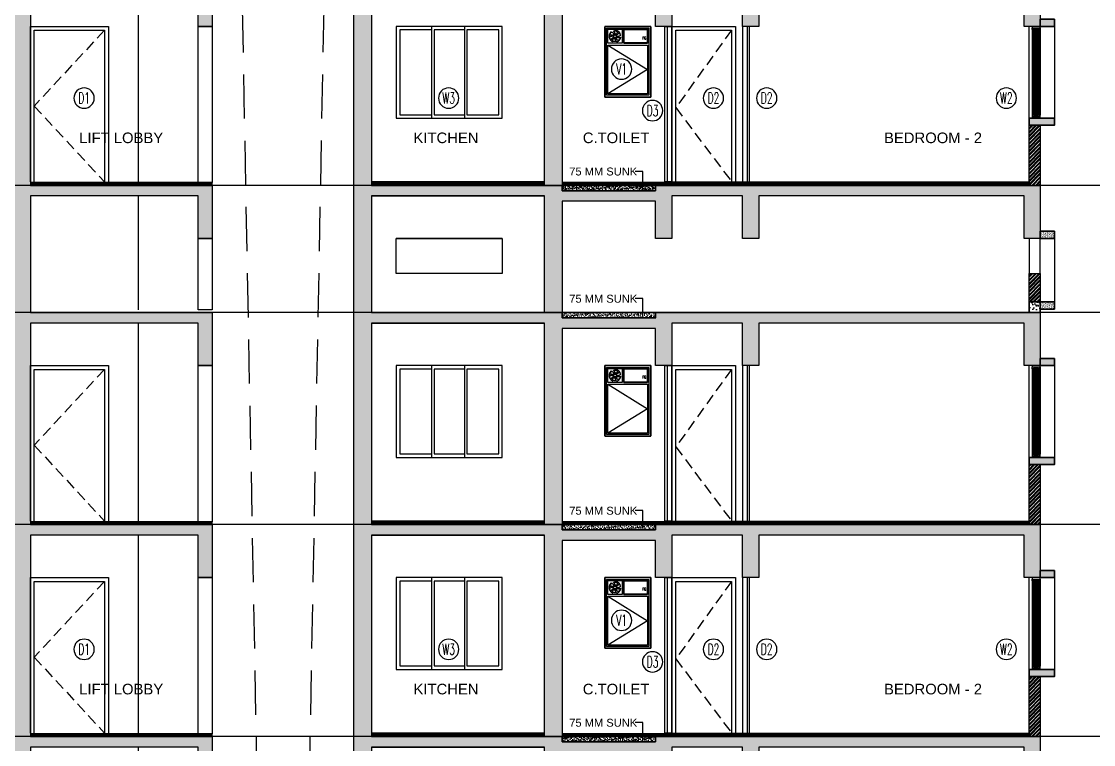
# Model space of a CAD drawing. Header units: millimetres. Extents: x -414464 to 1686, y -90036 to 108605.
# Drawn here: x -108690 to -93528, y 69652 to 79885 of the extents above; entities that cross this region are included whole.
import ezdxf
from ezdxf.enums import TextEntityAlignment as Align

# ---------------------------------------------------------------- set-up
doc = ezdxf.new("R2010")
doc.units = ezdxf.units.MM
doc.header["$LTSCALE"] = 1000
doc.header["$MEASUREMENT"] = 0
for name, pattern in [('AUDIT_D_120904163729-0', [0]), ('DASHED', [0.75, 0.5, -0.25]), ('HIDDEN', [0.375, 0.25, -0.125]), ('HIDDEN2', [0.1875, 0.125, -0.0625]), ('WINDOW DETAILS$0$HIDDEN', [0.375, 0.25, -0.125]), ('WINDOW DETAILS$0$HIDDEN2', [0.1875, 0.125, -0.0625])]:
    doc.linetypes.add(name, pattern=pattern)
doc.layers.get('0').update_dxf_attribs({"linetype": 'AUDIT_D_120904163729-0'})
for name, color, linetype in [('a-door', 1, 'Continuous'), ('a-ele 1', 252, 'Continuous'), ('a-floor finish', 26, 'Continuous'), ('a-hat rcc', 252, 'Continuous'), ('a-hatch', 252, 'Continuous'), ('a-pl ele', 225, 'Continuous'), ('a-rcc', 3, 'Continuous'), ('A-RSP DOOR NO', 4, 'Continuous'), ('a-wall-100', 6, 'Continuous'), ('A-WIN', 5, 'Continuous'), ('CLUSTER A- TOILET DETAIL$0$a-sanitary', 44, 'Continuous'), ('LEVEL', 7, 'Continuous'), ('PRESTXT', 7, 'Continuous'), ('T8_PROFILE SECTIONS$0$a-ele', 8, 'Continuous'), ('T8_PROFILE SECTIONS$0$a-wall', 6, 'Continuous'), ('T8_PROFILE SECTIONS$0$a-window', 5, 'Continuous'), ('T8_PROFILE SECTIONS$0$Elev 01', 8, 'Continuous'), ('T8_PROFILE SECTIONS$0$ELEV 5', 8, 'Continuous'), ('T8_PROFILE SECTIONS$0$HATCH 150', 8, 'Continuous'), ('WINDOW DETAILS$0$a-ele louvers', 5, 'Continuous'), ('WINDOW DETAILS$0$a-notes', 1, 'Continuous'), ('WINDOW DETAILS$0$a-struct opening', 1, 'Continuous'), ('WINDOW DETAILS$0$a-win shutter', 2, 'Continuous')]:
    doc.layers.add(name, color=color, linetype=linetype)
doc.layers.add('T8_PROFILE SECTIONS$0$A-SLAB', color=3, linetype='Continuous', lineweight=35)
doc.layers.add('T8_PROFILE SECTIONS$0$NON-STRUCT -150', color=230, linetype='Continuous', lineweight=30)
doc.styles.add('arial', font='sanss___.ttf')
doc.styles.add('DIM150', font='SIMPLEX.shx', dxfattribs={"width": 0.6})
doc.styles.add('TEXT1', font='simplex.shx', dxfattribs={"width": 0.8})
doc.styles.add('WINDOW DETAILS$0$a-texts', font='simplex.shx', dxfattribs={"width": 0.75})
doc.dimstyles.new('dim 20', dxfattribs={"dimtxt": 0.25, "dimasz": 0.02, "dimexe": 0.01, "dimexo": 0, "dimgap": 0.05, "dimtad": 1, "dimdec": 0, "dimlfac": 1000, "dimzin": 9, "dimdsep": 46, "dimtxsty": 'TEXT1', "dimblk": 'ARCHTICK', "dimcen": 1, "dimdle": 0.015, "dimclrd": 8, "dimclre": 251, "dimclrt": 2, "dimadec": 0, "dimazin": 0, "dimtfac": 1, "dimtdec": 0, "dimtmove": 2, "dimatfit": 3, "dimldrblk": 'DOT', "dimfxl": 1, "dimlwd": -1, "dimarcsym": 0})
pattern_1 = [(45, (-61091.397, -179796.868), (-26.516504, 26.516504), []), (45, (-61073.72, -179796.868), (-26.516504, 26.516504), [])]
pattern_2 = [(217.5, (10645765.048, -3565140.147), (1.25986716, -38.53647538), [0, -30.4, 0, -34, 0, -32.5]), (187.5, (10645765.05, -3565140.147), (-35.3955341, -56.4429213), [0, -16.4, 0, -27.4, 0, -10.5]), (147.5, (10645789.648, -3565140.147), (-62.28283724, -0.11318107), [0, -10, 0, -36, 0, -47]), (137.5, (10645789.65, -3565140.147), (-60.1225321, -17.5535113), [0, -5, 0, -23.6, 0, -27])]
pattern_3 = [(90, (10610851.822, -3562140.147), (-12.5, 2e-15), [])]
pattern_4 = [(90, (10647665.836, -3562140.147), (-12.5, 2e-15), [])]
pattern_5 = [(90, (10625531.979, -3562140.147), (-12.5, 2e-15), [])]
pattern_6 = [(307.5, (-181892.677, -158031.868), (19.2682377, 0.6299336), [0, -15.2, 0, -17, 0, -16.25]), (277.5, (-181892.677, -158031.868), (28.2214607, -17.697767), [0, -8.2, 0, -13.7, 0, -5.25]), (237.5, (-181892.677, -158019.568), (0.0565905, -31.1414186), [0, -5, 0, -18, 0, -23.5]), (227.5, (-181892.677, -158019.568), (8.7767556, -30.061266), [0, -2.5, 0, -11.8, 0, -13.5])]

# ---------------------------------------------------------------- blocks, each defined once
blk = doc.blocks.new('A$C50ED7ECD')
at = {"layer": 'LEVEL', "color": 1, "linetype": 'HIDDEN2', "ltscale": 5}
for p, q in [((147.4587, 77.565), (63.4951, 77.565)), ((147.4587, 75.765), (63.4951, 75.765))]:
    blk.add_line(p, q, dxfattribs=at)
at = {"layer": 'LEVEL', "color": 8, "linetype": 'HIDDEN2', "ltscale": 5}
for p, q in [((147.4587, 72.765), (63.4951, 72.765)), ((147.4587, 69.765), (63.4951, 69.765))]:
    blk.add_line(p, q, dxfattribs=at)
blk = doc.blocks.new('WINDOW DETAILS$0$EX FAN')
at = {"color": 8, "linetype": 'WINDOW DETAILS$0$HIDDEN2'}
for points in [[(-94, 12, -0.170472), (-66, 69, 0.272689), (-19, 16, 0.199454), (-25, -2, -0.245857)], [(-36, 88, -0.170472), (27, 91, 0.272689), (4, 25, 0.199454), (-14, 20, -0.245857)], [(58, 75, -0.170472), (92, 23, 0.272689), (23, 9, 0.199454), (10, 23, -0.245857)], [(94, -12, -0.170472), (66, -69, 0.272689), (19, -16, 0.199454), (25, 2, -0.245857)], [(-58, -75, -0.170472), (-92, -23, 0.272689), (-23, -9, 0.199454), (-10, -23, -0.245857)], [(36, -88, -0.170472), (-27, -91, 0.272689), (-4, -25, 0.199454), (14, -20, -0.245857)]]:
    blk.add_lwpolyline(points, format="xyb", close=True, dxfattribs=at)
blk.add_circle((0, 0), 104, dxfattribs=at)
blk = doc.blocks.new('T9-Typical floor sec')
at = {"layer": 'a-floor finish'}
h = blk.add_hatch(dxfattribs=at)
h.set_pattern_fill('ANSI31', color=256, scale=100, angle=45)
h.set_pattern_definition(pattern_5)
h.paths.add_polyline_path([(14814, -3000), (14814, -2960), (12241, -2960), (12241, -3000)])
h = blk.add_hatch(dxfattribs=at)
h.set_pattern_fill('ANSI31', color=256, scale=100, angle=45)
h.set_pattern_definition(pattern_3)
h.paths.add_polyline_path([(19510, -3000), (19510, -2950), (17060, -2950), (17060, -3000)])
h = blk.add_hatch(dxfattribs=at)
h.set_pattern_fill('ANSI31', color=256, scale=100, angle=45)
h.set_pattern_definition(pattern_4)
h.paths.add_polyline_path([(21210, -3000), (21210, -2960), (19760, -2960), (19760, -3000)])
h = blk.add_hatch(dxfattribs=at)
h.set_pattern_fill('ANSI31', color=256, scale=100, angle=45)
h.set_pattern_definition(pattern_3)
h.paths.add_polyline_path([(21210, -3000), (21210, -2950), (26360, -2950), (26360, -3000)])
at = {"layer": 'a-hat rcc'}
h = blk.add_hatch(dxfattribs=at)
h.set_pattern_fill('AR-CONC', color=256, scale=20, style=0)
h.set_pattern_definition([(50, (5380629.28, -1765674.28), (143.4520365, -12.550427), [15, -165]), (355, (5380629.28, -1765674.28), (-27.7502667, 150.4384267), [12, -132]), (100.4514445, (5380641.23, -1765675.33), (115.7017693, 137.8879982), [12.7480384, -140.2284224]), (46.1842, (5380629.28, -1765634.28), (213.448266, -33.103856), [22.5, -247.5]), (96.6356355, (5380647.06, -1765637.04), (186.932389, 194.82372), [19.122068, -210.342752]), (351.184164, (5380629.28, -1765634.28), (186.932389, 194.82372), [18, -198]), (21, (5380649.28, -1765644.28), (119.3814104, -80.5237781), [15, -165]), (326, (5380649.28, -1765644.28), (48.6630664, 145.030009), [12, -132]), (71.4514447, (5380659.22, -1765650.99), (168.0444753, 64.5062306), [12.748038, -140.2284224]), (37.5, (5380629.276, -1765674.28), (2.43197106, 66.57877077), [0, -130.4, 0, -134, 0, -132.5]), (7.5, (5380629.276, -1765674.28), (52.6139075, 78.8823424), [0, -76.4, 0, -127.4, 0, -50.5]), (327.5, (5380584.676, -1765674.28), (106.76448723, -4.51097435), [0, -50, 0, -156, 0, -207]), (317.5, (5380564.68, -1765674.28), (116.6372339, 20.0209965), [0, -65, 0, -103.6, 0, -147])])
h.paths.add_polyline_path([(14810, 0), (11985, 0), (11985, -3000), (12237, -3000), (12237, -150), (14610, -150), (14610, -750), (14810, -750)])
h = blk.add_hatch(dxfattribs=at)
h.set_pattern_fill('AR-CONC', color=256, scale=20, style=0)
h.set_pattern_definition([(50, (120801.28, -24765), (143.45204, -12.55043), [15, -165]), (355, (120801.28, -24765), (-27.75027, 150.43843), [12, -132]), (100.45144, (120813.24, -24766.05), (115.70177, 137.888), [12.74804, -140.22842]), (46.1842, (120801.28, -24725), (213.44827, -33.10386), [22.5, -247.5]), (96.63564, (120819.07, -24727.76), (186.9324, 194.8237), [19.12207, -210.34275]), (351.18416, (120801.28, -24725), (186.9324, 194.8237), [18, -198]), (21, (120821.28, -24735), (119.38141, -80.52378), [15, -165]), (326, (120821.28, -24735), (48.66307, 145.03), [12, -132]), (71.45144, (120831.23, -24741.71), (168.04448, 64.50623), [12.74804, -140.22842]), (37.5, (120801.28, -24765), (2.43197, 66.57877), [0, -130.4, 0, -134, 0, -132.5]), (7.5, (120801.28, -24765), (52.613907, 78.88234), [0, -76.4, 0, -127.4, 0, -50.5]), (327.5, (120756.68, -24765), (106.764487, -4.510974), [0, -50, 0, -156, 0, -207]), (317.5, (120736.68, -24765), (116.63723, 20.021), [0, -65, 0, -103.6, 0, -147])])
h.paths.add_polyline_path([(22539, -150), (26290, -150), (26290, -750), (26520, -750), (26520, 0), (21080, 0), (21080, -75), (19810, -75), (19810, 0), (17060, 0), (16810, 0), (16810, -3000), (17060, -3000), (17060, -150), (19510, -150), (19510, -3000), (19760, -3000), (19760, -225), (21080, -225), (21080, -750), (21310, -750), (21310, -150), (22309, -150), (22309, -750), (22539, -750)])
at = {"layer": 'a-hatch'}
h = blk.add_hatch(dxfattribs=at)
h.set_pattern_fill('AR-SAND', color=256, scale=20, angle=180, style=0)
h.set_pattern_definition(pattern_2)
h.paths.add_polyline_path([(21080, -3075), (19760, -3075), (19760, -3000), (21080, -3000)])
at = {"layer": 'T8_PROFILE SECTIONS$0$HATCH 150'}
h = blk.add_hatch(dxfattribs=at)
h.set_pattern_fill('ACET-2D-AR-SAND', color=8, scale=10, angle=360)
h.set_pattern_definition([(37.5, (-5645353.905, -1444464.918), (-9.539291593, 12.431846842), [0, -15.2, 0, -17, 0, -16.25]), (7.5, (-5645353.905, -1444464.918), (-3.35060735, 25.45038959), [0, -8.2, 0, -13.7, 0, -5.25]), (327.5, (-5645366.205, -1444464.918), (9.01588743, 14.15210846), [0, -5, 0, -18, 0, -23.5]), (317.5, (-5645366.205, -1444464.918), (18.09230576, 19.74428708), [0, -2.5, 0, -11.8, 0, -13.5])])
h.paths.add_polyline_path([(26720, -2050), (26360, -2050), (26360, -2150), (26720, -2150)])
h.paths.add_polyline_path([(26520, -650), (26720, -650), (26720, -750), (26520, -750)])
at = {"layer": 'T8_PROFILE SECTIONS$0$NON-STRUCT -150'}
h = blk.add_hatch(dxfattribs=at)
h.set_pattern_fill('ANSI32', color=8, scale=100, angle=360)
h.set_pattern_definition(pattern_1)
h.paths.add_polyline_path([(26520, -3000), (26360, -3000), (26360, -2150), (26520, -2150)])
at = {"elevation": 0}
blk.add_lwpolyline([(21010, -750), (20360, -750), (20360, -1750), (21010, -1750)], close=True, dxfattribs=at)
at = {"layer": 'a-door', "color": 8, "ltscale": 3, "elevation": 0}
blk.add_lwpolyline([(14610, -750), (14810, -750), (14810, -2960), (14610, -2960)], close=True, dxfattribs=at)
at = {"layer": 'a-door', "color": 8}
for points in [[(21210, -750), (21310, -750), (21310, -2950), (21210, -2950)], [(22409, -750), (22309, -750), (22309, -2950), (22409, -2950)]]:
    blk.add_lwpolyline(points, close=True, dxfattribs=at)
at = {"layer": 'a-door'}
for points in [[(21210, -750), (21245, -750), (21245, -2950), (21210, -2950)], [(22409, -750), (22374, -750), (22374, -2950), (22409, -2950)]]:
    blk.add_lwpolyline(points, close=True, dxfattribs=at)
at = {"layer": 'a-ele 1', "color": 8, "linetype": 'HIDDEN', "ltscale": 0.6, "elevation": 0}
blk.add_lwpolyline([(13284, -805), (12292, -1878), (13286, -2950)], dxfattribs=at)
at = {"layer": 'a-ele 1', "color": 8, "linetype": 'HIDDEN', "ltscale": 0.6}
blk.add_lwpolyline([(22152, -805), (21365, -1900), (22155, -2950)], dxfattribs=at)
at = {"layer": 'a-floor finish', "ltscale": 3}
for points, elevation in [([(14810, -3000), (14810, -2960), (12237, -2960), (12237, -3000)], -1), ([(19510, -3000), (19510, -2950), (17060, -2950), (17060, -3000), (19510, -3000)], 0), ([(21210, -3000), (21210, -2960), (19760, -2960), (19760, -3000)], 0), ([(21210, -3000), (21210, -2950), (26360, -2950), (26360, -3000)], 0)]:
    blk.add_lwpolyline(points, close=True, dxfattribs=dict(at, elevation=elevation))
at = {"layer": 'a-hatch', "elevation": 0}
blk.add_lwpolyline([(21080, -3075), (19760, -3075), (19760, -3000), (21080, -3000)], close=True, dxfattribs=at)
at = {"layer": 'a-pl ele'}
blk.add_line((13760, -150, 0), (13760, -2960, 0), dxfattribs=at)
at = {"layer": 'a-pl ele', "color": 8, "elevation": 0}
for points in [[(12237, -2950), (12237, -750), (13341, -750), (13341, -2950)], [(12292, -2950), (12292, -805), (13286, -805), (13286, -2950)]]:
    blk.add_lwpolyline(points, dxfattribs=at)
at = {"layer": 'a-pl ele', "color": 8}
for points in [[(21310, -2950), (21310, -750), (22210, -750), (22210, -2950)], [(21365, -2950), (21365, -805), (22155, -805), (22155, -2950)]]:
    blk.add_lwpolyline(points, dxfattribs=at)
at = {"layer": 'a-rcc', "elevation": 0}
for points in [[(12237, 0), (14611, 0), (14810, 0), (14810, -750), (14610, -750), (14610, -150), (12237, -150), (12237, -3000)], [(16810, -3000), (16810, 0)], [(17060, 0), (19760, 0), (19760, -75), (21080, -75), (21080, 0), (26520, 0), (26520, -750), (26290, -750), (26290, -150), (22539, -150), (22539, -750), (22309, -750), (22309, -150), (21310, -150), (21310, -750), (21080, -750), (21080, -225), (19760, -225), (19760, -3000)], [(17060, -150), (19510, -150)], [(19510, -3000), (19510, -150), (17060, -150), (17060, -3000)]]:
    blk.add_lwpolyline(points, dxfattribs=at)
at = {"layer": 'a-wall-100', "ltscale": 3, "elevation": 0}
blk.add_lwpolyline([(26520, -3000), (26360, -3000), (26360, -2150), (26520, -2150)], close=True, dxfattribs=at)
at = {"layer": 'A-WIN'}
for p, q in [((18910, -750, 0), (17410, -750, 3300)), ((17909, -750, 0), (17909, -2050, 0)), ((18375, -750, 0), (18375, -2050, -1)), ((17946, -800, 0), (17946, -2000, 0)), ((18412, -800, 0), (18412, -2000, 0))]:
    blk.add_line(p, q, dxfattribs=at)
for points, elevation in [([(18910, -2050), (18910, -750), (17410, -750), (17410, -2050), (18910, -2050)], 0), ([(17909, -800), (17460, -800), (17460, -2000), (17909, -2000)], 0), ([(18375, -800), (17946, -800)], 0), ([(18860, -800), (18412, -800)], 0), ([(18860, -2000), (18860, -800)], -3300), ([(17946, -2000), (18375, -2000)], 3300), ([(18412, -2000), (18860, -2000)], 3300)]:
    blk.add_lwpolyline(points, dxfattribs=dict(at, elevation=elevation))
at = {"layer": 'CLUSTER A- TOILET DETAIL$0$a-sanitary', "linetype": 'DASHED', "ltscale": 0.0005, "elevation": 0}
blk.add_lwpolyline([(21010, -1750), (20360, -1750), (20360, -750), (21010, -750)], close=True, dxfattribs=at)
at = {"layer": 'T8_PROFILE SECTIONS$0$a-ele', "elevation": 0}
blk.add_lwpolyline([(26360, -2050), (26360, -750)], dxfattribs=at)
at = {"layer": 'T8_PROFILE SECTIONS$0$A-SLAB', "linetype": 'ByBlock', "elevation": 0}
for points in [[(26520, -650), (26720, -650), (26720, -750), (26520, -750)], [(26720, -2050), (26360, -2050), (26360, -2150), (26720, -2150)]]:
    blk.add_lwpolyline(points, close=True, dxfattribs=at)
at = {"layer": 'T8_PROFILE SECTIONS$0$a-window', "color": 1}
for p, q in [((26407, -795, 0), (26407, -2005, 0)), ((26445, -795, 0), (26445, -2005, 0)), ((26445, -795, 0), (26445, -2005, 0)), ((26482, -795, 0), (26482, -2005, 0))]:
    blk.add_line(p, q, dxfattribs=at)
at = {"layer": 'T8_PROFILE SECTIONS$0$a-window', "color": 5}
for p, q in [((26422, -795, 0), (26422, -2005, 0)), ((26432, -795, 0), (26432, -2005, 0)), ((26459, -795, 0), (26459, -2005, 0)), ((26469, -795, 0), (26469, -2005, 0))]:
    blk.add_line(p, q, dxfattribs=at)
at = {"layer": 'T8_PROFILE SECTIONS$0$a-window', "color": 250}
for p, q in [((26497, -795, 0), (26497, -2005, 0)), ((26507, -795, 0), (26507, -2005, 0)), ((26520, -795, 0), (26520, -2005, 0))]:
    blk.add_line(p, q, dxfattribs=at)
at = {"layer": 'T8_PROFILE SECTIONS$0$a-window', "color": 4, "elevation": 0}
for points in [[(26520, -770), (26520, -750), (26407, -750), (26407, -770)], [(26422, -795), (26407, -795), (26407, -770), (26445, -770), (26445, -795), (26432, -795), (26432, -789), (26422, -789)], [(26459, -795), (26445, -795), (26445, -770), (26482, -770), (26482, -795), (26469, -795), (26469, -789), (26459, -789)], [(26497, -795), (26482, -795), (26482, -770), (26520, -770), (26520, -795), (26507, -795), (26507, -789), (26497, -789)], [(26422, -2005), (26407, -2005), (26407, -2030), (26445, -2030), (26445, -2005), (26432, -2005), (26432, -2011), (26422, -2011)], [(26520, -2050), (26520, -2030), (26407, -2030), (26407, -2050)], [(26459, -2005), (26445, -2005), (26445, -2030), (26482, -2030), (26482, -2005), (26469, -2005), (26469, -2011), (26459, -2011)], [(26497, -2005), (26482, -2005), (26482, -2030), (26520, -2030), (26520, -2005), (26507, -2005), (26507, -2011), (26497, -2011)]]:
    blk.add_lwpolyline(points, close=True, dxfattribs=at)
at = {"layer": 'T8_PROFILE SECTIONS$0$ELEV 5', "ltscale": 0.7, "elevation": 0}
blk.add_lwpolyline([(26720, -750), (26720, -2050)], dxfattribs=at)
at = {"layer": 'WINDOW DETAILS$0$a-ele louvers', "color": 8, "elevation": 0}
blk.add_lwpolyline([(20405, -1015), (20965, -1360), (20405, -1705)], dxfattribs=at)
at = {"layer": 'WINDOW DETAILS$0$a-struct opening', "linetype": 'WINDOW DETAILS$0$HIDDEN', "elevation": 0}
blk.add_lwpolyline([(20985, -1725), (20385, -1725), (20385, -775), (20985, -775)], close=True, dxfattribs=at)
at = {"layer": 'WINDOW DETAILS$0$a-win shutter'}
blk.add_line((20630, -990, 0), (20965, -990, 0), dxfattribs=at)
at = {"layer": 'WINDOW DETAILS$0$a-win shutter', "elevation": 0}
for points in [[(20985, -1725), (20385, -1725), (20385, -775), (20985, -775)], [(20636, -984), (20636, -796), (20959, -796), (20959, -984), (20636, -984)]]:
    blk.add_lwpolyline(points, close=True, dxfattribs=at)
for points in [[(20605, -790), (20605, -990), (20405, -990), (20405, -790), (20605, -790)], [(20630, -990), (20630, -790), (20965, -790), (20965, -990)], [(20405, -1015), (20965, -1015), (20965, -1705), (20405, -1705), (20405, -1015)]]:
    blk.add_lwpolyline(points, dxfattribs=at)
at = {"xscale": -0.8000000007450581, "yscale": 0.8000000007450581, "zscale": 0.8000000007450581}
blk.add_blockref('WINDOW DETAILS$0$EX FAN', (20505, -890, 0), dxfattribs=at)
at = {"layer": 'WINDOW DETAILS$0$a-notes', "attachment_point": 5, "style": 'WINDOW DETAILS$0$a-texts'}
for s, insert, char_height, width in [('EX.\\PFAN', (20505, -890, 0), 30, 100), ('FG', (20920, -915, 0), 37.5, 57.5)]:
    blk.add_mtext(s, dxfattribs=dict(at, insert=insert, char_height=char_height, width=width))
blk = doc.blocks.new('Door-Tag')
at = {"layer": 'A-RSP DOOR NO'}
blk.add_circle((0, 0.001), 0.16, dxfattribs=at)
at = {"layer": 'A-RSP DOOR NO', "style": 'DIM150', "width": 0.6}
blk.add_attdef('DOOR-NO', text='', height=0.16, dxfattribs=at).set_placement((258.618, 64.001), align=Align.MIDDLE_CENTER)
blk = doc.blocks.new('T9-Refuge floor sec-AA')
at = {"layer": 'a-floor finish'}
h = blk.add_hatch(dxfattribs=at)
h.set_pattern_fill('ANSI31', color=256, scale=100, angle=45)
h.set_pattern_definition(pattern_5)
h.paths.add_polyline_path([(14814, -3000), (14814, -2960), (12241, -2960), (12241, -3000)])
h = blk.add_hatch(dxfattribs=at)
h.set_pattern_fill('ANSI31', color=256, scale=100, angle=45)
h.set_pattern_definition(pattern_3)
h.paths.add_polyline_path([(19510, -3000), (19510, -2950), (17060, -2950), (17060, -3000)])
h = blk.add_hatch(dxfattribs=at)
h.set_pattern_fill('ANSI31', color=256, scale=100, angle=45)
h.set_pattern_definition(pattern_4)
h.paths.add_polyline_path([(21210, -3000), (21210, -2960), (19760, -2960), (19760, -3000)])
h = blk.add_hatch(dxfattribs=at)
h.set_pattern_fill('ANSI31', color=256, scale=100, angle=45)
h.set_pattern_definition(pattern_3)
h.paths.add_polyline_path([(21210, -3000), (21210, -2950), (26360, -2950), (26360, -3000)])
at = {"layer": 'a-hat rcc'}
h = blk.add_hatch(dxfattribs=at)
h.set_pattern_fill('AR-CONC', color=256, scale=20, style=0)
h.set_pattern_definition([(50, (5380629.28, -1765674.28), (143.4520365, -12.550427), [15, -165]), (355, (5380629.28, -1765674.28), (-27.7502667, 150.4384267), [12, -132]), (100.4514445, (5380641.23, -1765675.33), (115.7017693, 137.8879982), [12.7480384, -140.2284224]), (46.1842, (5380629.28, -1765634.28), (213.448266, -33.103856), [22.5, -247.5]), (96.6356355, (5380647.06, -1765637.04), (186.932389, 194.82372), [19.122068, -210.342752]), (351.184164, (5380629.28, -1765634.28), (186.932389, 194.82372), [18, -198]), (21, (5380649.28, -1765644.28), (119.3814104, -80.5237781), [15, -165]), (326, (5380649.28, -1765644.28), (48.6630664, 145.030009), [12, -132]), (71.4514447, (5380659.22, -1765650.99), (168.0444753, 64.5062306), [12.748038, -140.2284224]), (37.5, (5380629.276, -1765674.28), (2.43197106, 66.57877077), [0, -130.4, 0, -134, 0, -132.5]), (7.5, (5380629.276, -1765674.28), (52.6139075, 78.8823424), [0, -76.4, 0, -127.4, 0, -50.5]), (327.5, (5380584.676, -1765674.28), (106.76448723, -4.51097435), [0, -50, 0, -156, 0, -207]), (317.5, (5380564.68, -1765674.28), (116.6372339, 20.0209965), [0, -65, 0, -103.6, 0, -147])])
h.paths.add_polyline_path([(14810, 0), (11985, 0), (11985, -3000), (12237, -3000), (12237, -150), (14610, -150), (14610, -750), (14810, -750)])
h = blk.add_hatch(dxfattribs=at)
h.set_pattern_fill('AR-CONC', color=256, scale=20, style=0)
h.set_pattern_definition([(50, (120801.28, -24765), (143.45204, -12.55043), [15, -165]), (355, (120801.28, -24765), (-27.75027, 150.43843), [12, -132]), (100.45144, (120813.24, -24766.05), (115.70177, 137.888), [12.74804, -140.22842]), (46.1842, (120801.28, -24725), (213.44827, -33.10386), [22.5, -247.5]), (96.63564, (120819.07, -24727.76), (186.9324, 194.8237), [19.12207, -210.34275]), (351.18416, (120801.28, -24725), (186.9324, 194.8237), [18, -198]), (21, (120821.28, -24735), (119.38141, -80.52378), [15, -165]), (326, (120821.28, -24735), (48.66307, 145.03), [12, -132]), (71.45144, (120831.23, -24741.71), (168.04448, 64.50623), [12.74804, -140.22842]), (37.5, (120801.28, -24765), (2.43197, 66.57877), [0, -130.4, 0, -134, 0, -132.5]), (7.5, (120801.28, -24765), (52.613907, 78.88234), [0, -76.4, 0, -127.4, 0, -50.5]), (327.5, (120756.68, -24765), (106.764487, -4.510974), [0, -50, 0, -156, 0, -207]), (317.5, (120736.68, -24765), (116.63723, 20.021), [0, -65, 0, -103.6, 0, -147])])
h.paths.add_polyline_path([(22539, -150), (26290, -150), (26290, -750), (26520, -750), (26520, 0), (21080, 0), (21080, -75), (19810, -75), (19810, 0), (17060, 0), (16810, 0), (16810, -3000), (17060, -3000), (17060, -150), (19510, -150), (19510, -3000), (19760, -3000), (19760, -225), (21080, -225), (21080, -750), (21310, -750), (21310, -150), (22309, -150), (22309, -750), (22539, -750)])
at = {"layer": 'a-hatch'}
h = blk.add_hatch(dxfattribs=at)
h.set_pattern_fill('AR-SAND', color=256, scale=20, angle=180, style=0)
h.set_pattern_definition(pattern_2)
h.paths.add_polyline_path([(21080, -3075), (19760, -3075), (19760, -3000), (21080, -3000)])
at = {"layer": 'T8_PROFILE SECTIONS$0$HATCH 150'}
h = blk.add_hatch(dxfattribs=at)
h.set_pattern_fill('ACET-2D-AR-SAND', color=8, scale=10, angle=360)
h.set_pattern_definition([(37.5, (-5645353.905, -1444464.918), (-9.539291593, 12.431846842), [0, -15.2, 0, -17, 0, -16.25]), (7.5, (-5645353.905, -1444464.918), (-3.35060735, 25.45038959), [0, -8.2, 0, -13.7, 0, -5.25]), (327.5, (-5645366.205, -1444464.918), (9.01588743, 14.15210846), [0, -5, 0, -18, 0, -23.5]), (317.5, (-5645366.205, -1444464.918), (18.09230576, 19.74428708), [0, -2.5, 0, -11.8, 0, -13.5])])
h.paths.add_polyline_path([(26720, -2050), (26360, -2050), (26360, -2150), (26720, -2150)])
h.paths.add_polyline_path([(26520, -650), (26720, -650), (26720, -750), (26520, -750)])
at = {"layer": 'T8_PROFILE SECTIONS$0$NON-STRUCT -150'}
h = blk.add_hatch(dxfattribs=at)
h.set_pattern_fill('ANSI32', color=8, scale=100, angle=360)
h.set_pattern_definition(pattern_1)
h.paths.add_polyline_path([(26520, -3000), (26360, -3000), (26360, -2150), (26520, -2150)])
at = {"elevation": 0}
blk.add_lwpolyline([(21010, -750), (20360, -750), (20360, -1750), (21010, -1750)], close=True, dxfattribs=at)
at = {"layer": 'a-door', "color": 8, "ltscale": 3, "elevation": 0}
blk.add_lwpolyline([(14610, -750), (14810, -750), (14810, -2960), (14610, -2960)], close=True, dxfattribs=at)
at = {"layer": 'a-door', "color": 8}
for points in [[(21210, -750), (21310, -750), (21310, -2950), (21210, -2950)], [(22409, -750), (22309, -750), (22309, -2950), (22409, -2950)]]:
    blk.add_lwpolyline(points, close=True, dxfattribs=at)
at = {"layer": 'a-door'}
for points in [[(21210, -750), (21245, -750), (21245, -2950), (21210, -2950)], [(22409, -750), (22374, -750), (22374, -2950), (22409, -2950)]]:
    blk.add_lwpolyline(points, close=True, dxfattribs=at)
at = {"layer": 'a-ele 1', "color": 8, "linetype": 'HIDDEN', "ltscale": 0.6, "elevation": 0}
blk.add_lwpolyline([(13284, -805), (12292, -1878), (13286, -2950)], dxfattribs=at)
at = {"layer": 'a-ele 1', "color": 8, "linetype": 'HIDDEN', "ltscale": 0.6}
blk.add_lwpolyline([(22152, -805), (21365, -1900), (22155, -2950)], dxfattribs=at)
at = {"layer": 'a-floor finish', "ltscale": 3}
for points, elevation in [([(14810, -3000), (14810, -2960), (12237, -2960), (12237, -3000)], -1), ([(19510, -3000), (19510, -2950), (17060, -2950), (17060, -3000), (19510, -3000)], 0), ([(21210, -3000), (21210, -2960), (19760, -2960), (19760, -3000)], 0), ([(21210, -3000), (21210, -2950), (26360, -2950), (26360, -3000)], 0)]:
    blk.add_lwpolyline(points, close=True, dxfattribs=dict(at, elevation=elevation))
at = {"layer": 'a-hatch', "elevation": 0}
blk.add_lwpolyline([(21080, -3075), (19760, -3075), (19760, -3000), (21080, -3000)], close=True, dxfattribs=at)
at = {"layer": 'a-pl ele'}
blk.add_line((13760, -150, 0), (13760, -2960, 0), dxfattribs=at)
at = {"layer": 'a-pl ele', "color": 8, "elevation": 0}
for points in [[(12237, -2950), (12237, -750), (13341, -750), (13341, -2950)], [(12292, -2950), (12292, -805), (13286, -805), (13286, -2950)]]:
    blk.add_lwpolyline(points, dxfattribs=at)
at = {"layer": 'a-pl ele', "color": 8}
for points in [[(21310, -2950), (21310, -750), (22210, -750), (22210, -2950)], [(21365, -2950), (21365, -805), (22155, -805), (22155, -2950)]]:
    blk.add_lwpolyline(points, dxfattribs=at)
at = {"layer": 'a-rcc', "elevation": 0}
for points in [[(12237, 0), (14611, 0), (14810, 0), (14810, -750), (14610, -750), (14610, -150), (12237, -150), (12237, -3000)], [(16810, -3000), (16810, 0)], [(17060, 0), (19760, 0), (19760, -75), (21080, -75), (21080, 0), (26520, 0), (26520, -750), (26290, -750), (26290, -150), (22539, -150), (22539, -750), (22309, -750), (22309, -150), (21310, -150), (21310, -750), (21080, -750), (21080, -225), (19760, -225), (19760, -3000)], [(19510, -3000), (19510, -150), (17060, -150), (17060, -3000)]]:
    blk.add_lwpolyline(points, dxfattribs=at)
at = {"layer": 'a-wall-100', "ltscale": 3, "elevation": 0}
blk.add_lwpolyline([(26520, -3000), (26360, -3000), (26360, -2150), (26520, -2150)], close=True, dxfattribs=at)
at = {"layer": 'A-WIN'}
for p, q in [((18910, -750, 0), (17410, -750, 3300)), ((17909, -750, 0), (17909, -2050, 0)), ((18375, -750, 0), (18375, -2050, -1)), ((17946, -800, 0), (17946, -2000, 0)), ((18412, -800, 0), (18412, -2000, 0))]:
    blk.add_line(p, q, dxfattribs=at)
for points, elevation in [([(18910, -2050), (18910, -750), (17410, -750), (17410, -2050), (18910, -2050)], 0), ([(17909, -800), (17460, -800), (17460, -2000), (17909, -2000)], 0), ([(18375, -800), (17946, -800)], 0), ([(18860, -800), (18412, -800)], 0), ([(18860, -2000), (18860, -800)], -3300), ([(17946, -2000), (18375, -2000)], 3300), ([(18412, -2000), (18860, -2000)], 3300)]:
    blk.add_lwpolyline(points, dxfattribs=dict(at, elevation=elevation))
at = {"layer": 'CLUSTER A- TOILET DETAIL$0$a-sanitary', "linetype": 'DASHED', "ltscale": 0.0005, "elevation": 0}
blk.add_lwpolyline([(21010, -1750), (20360, -1750), (20360, -750), (21010, -750)], close=True, dxfattribs=at)
at = {"layer": 'T8_PROFILE SECTIONS$0$a-ele', "elevation": 0}
blk.add_lwpolyline([(26360, -2050), (26360, -750)], dxfattribs=at)
at = {"layer": 'T8_PROFILE SECTIONS$0$A-SLAB', "linetype": 'ByBlock', "elevation": 0}
for points in [[(26520, -650), (26720, -650), (26720, -750), (26520, -750)], [(26720, -2050), (26360, -2050), (26360, -2150), (26720, -2150)]]:
    blk.add_lwpolyline(points, close=True, dxfattribs=at)
at = {"layer": 'T8_PROFILE SECTIONS$0$a-window', "color": 1}
for p, q in [((26407, -795, 0), (26407, -2005, 0)), ((26445, -795, 0), (26445, -2005, 0)), ((26445, -795, 0), (26445, -2005, 0)), ((26482, -795, 0), (26482, -2005, 0))]:
    blk.add_line(p, q, dxfattribs=at)
at = {"layer": 'T8_PROFILE SECTIONS$0$a-window', "color": 5}
for p, q in [((26422, -795, 0), (26422, -2005, 0)), ((26432, -795, 0), (26432, -2005, 0)), ((26459, -795, 0), (26459, -2005, 0)), ((26469, -795, 0), (26469, -2005, 0))]:
    blk.add_line(p, q, dxfattribs=at)
at = {"layer": 'T8_PROFILE SECTIONS$0$a-window', "color": 250}
for p, q in [((26497, -795, 0), (26497, -2005, 0)), ((26507, -795, 0), (26507, -2005, 0)), ((26520, -795, 0), (26520, -2005, 0))]:
    blk.add_line(p, q, dxfattribs=at)
at = {"layer": 'T8_PROFILE SECTIONS$0$a-window', "color": 4, "elevation": 0}
for points in [[(26520, -770), (26520, -750), (26407, -750), (26407, -770)], [(26422, -795), (26407, -795), (26407, -770), (26445, -770), (26445, -795), (26432, -795), (26432, -789), (26422, -789)], [(26459, -795), (26445, -795), (26445, -770), (26482, -770), (26482, -795), (26469, -795), (26469, -789), (26459, -789)], [(26497, -795), (26482, -795), (26482, -770), (26520, -770), (26520, -795), (26507, -795), (26507, -789), (26497, -789)], [(26422, -2005), (26407, -2005), (26407, -2030), (26445, -2030), (26445, -2005), (26432, -2005), (26432, -2011), (26422, -2011)], [(26520, -2050), (26520, -2030), (26407, -2030), (26407, -2050)], [(26459, -2005), (26445, -2005), (26445, -2030), (26482, -2030), (26482, -2005), (26469, -2005), (26469, -2011), (26459, -2011)], [(26497, -2005), (26482, -2005), (26482, -2030), (26520, -2030), (26520, -2005), (26507, -2005), (26507, -2011), (26497, -2011)]]:
    blk.add_lwpolyline(points, close=True, dxfattribs=at)
at = {"layer": 'T8_PROFILE SECTIONS$0$ELEV 5', "ltscale": 0.7, "elevation": 0}
blk.add_lwpolyline([(26720, -750), (26720, -2050)], dxfattribs=at)
at = {"layer": 'WINDOW DETAILS$0$a-ele louvers', "color": 8, "elevation": 0}
blk.add_lwpolyline([(20405, -1015), (20965, -1360), (20405, -1705)], dxfattribs=at)
at = {"layer": 'WINDOW DETAILS$0$a-struct opening', "linetype": 'WINDOW DETAILS$0$HIDDEN', "elevation": 0}
blk.add_lwpolyline([(20985, -1725), (20385, -1725), (20385, -775), (20985, -775)], close=True, dxfattribs=at)
at = {"layer": 'WINDOW DETAILS$0$a-win shutter'}
blk.add_line((20630, -990, 0), (20965, -990, 0), dxfattribs=at)
at = {"layer": 'WINDOW DETAILS$0$a-win shutter', "elevation": 0}
for points in [[(20985, -1725), (20385, -1725), (20385, -775), (20985, -775)], [(20636, -984), (20636, -796), (20959, -796), (20959, -984), (20636, -984)]]:
    blk.add_lwpolyline(points, close=True, dxfattribs=at)
for points in [[(20605, -790), (20605, -990), (20405, -990), (20405, -790), (20605, -790)], [(20630, -990), (20630, -790), (20965, -790), (20965, -990)], [(20405, -1015), (20965, -1015), (20965, -1705), (20405, -1705), (20405, -1015)]]:
    blk.add_lwpolyline(points, dxfattribs=at)
at = {"xscale": -0.8000000007450581, "yscale": 0.8000000007450581, "zscale": 0.8000000007450581}
blk.add_blockref('WINDOW DETAILS$0$EX FAN', (20505, -890, 0), dxfattribs=at)
at = {"layer": 'WINDOW DETAILS$0$a-notes', "attachment_point": 5, "style": 'WINDOW DETAILS$0$a-texts'}
for s, insert, char_height, width in [('EX.\\PFAN', (20505, -890, 0), 30, 100), ('FG', (20920, -915, 0), 37.5, 57.5)]:
    blk.add_mtext(s, dxfattribs=dict(at, insert=insert, char_height=char_height, width=width))
blk = doc.blocks.new('_ArchTick')
at = {"color": 0, "linetype": 'ByBlock', "const_width": 0.15}
blk.add_lwpolyline([(-0.5, -0.5), (0.5, 0.5)], dxfattribs=at)

msp = doc.modelspace()

# ---------------------------------------------------------------- hatches: boundary and pattern name
at = {"layer": 'a-hat rcc'}
h = msp.add_hatch(dxfattribs=at)
h.set_pattern_fill('AR-CONC', color=256, scale=20, style=0)
h.set_pattern_definition([(50, (5259828, -1688109.28), (143.4520365, -12.550427), [15, -165]), (355, (5259828, -1688109.28), (-27.7502667, 150.4384267), [12, -132]), (100.4514445, (5259839.95, -1688110.33), (115.7017693, 137.8879982), [12.7480384, -140.2284224]), (46.1842, (5259828, -1688069.28), (213.448266, -33.103856), [22.5, -247.5]), (96.6356355, (5259845.78, -1688072.04), (186.932389, 194.82372), [19.122068, -210.342752]), (351.184164, (5259828, -1688069.28), (186.932389, 194.82372), [18, -198]), (21, (5259848, -1688079.28), (119.3814104, -80.5237781), [15, -165]), (326, (5259848, -1688079.28), (48.6630664, 145.030009), [12, -132]), (71.4514447, (5259857.94, -1688085.99), (168.0444753, 64.5062306), [12.748038, -140.2284224]), (37.5, (5259827.995, -1688109.28), (2.43197106, 66.57877077), [0, -130.4, 0, -134, 0, -132.5]), (7.5, (5259827.995, -1688109.28), (52.6139075, 78.8823424), [0, -76.4, 0, -127.4, 0, -50.5]), (327.5, (5259783.395, -1688109.28), (106.76448723, -4.51097435), [0, -50, 0, -156, 0, -207]), (317.5, (5259763.395, -1688109.28), (116.6372339, 20.0209965), [0, -65, 0, -103.6, 0, -147])])
h.paths.add_polyline_path([(-105990.9, 77565), (-108816.2, 77565), (-108816.2, 75765), (-108564.3, 75765), (-108564.3, 77415), (-106190.9, 77415), (-106190.9, 76815), (-105990.9, 76815)])
h = msp.add_hatch(dxfattribs=at)
h.set_pattern_fill('AR-CONC', color=256, scale=20, style=0)
h.set_pattern_definition([(50, (-3e-05, 52800), (143.45204, -12.55043), [15, -165]), (355, (-3e-05, 52800), (-27.75027, 150.43843), [12, -132]), (100.45144, (11.95, 52798.95), (115.70177, 137.888), [12.74804, -140.22842]), (46.1842, (-3e-05, 52840), (213.44827, -33.10386), [22.5, -247.5]), (96.63564, (17.79, 52837.24), (186.9324, 194.8237), [19.12207, -210.34275]), (351.18416, (-3e-05, 52840), (186.9324, 194.8237), [18, -198]), (21, (20, 52830), (119.38141, -80.52378), [15, -165]), (326, (20, 52830), (48.66307, 145.03), [12, -132]), (71.45144, (29.95, 52823.29), (168.04448, 64.50623), [12.74804, -140.22842]), (37.5, (-3e-05, 52800), (2.43197, 66.57877), [0, -130.4, 0, -134, 0, -132.5]), (7.5, (-3e-05, 52800), (52.613907, 78.88234), [0, -76.4, 0, -127.4, 0, -50.5]), (327.5, (-44.6, 52800), (106.764487, -4.510974), [0, -50, 0, -156, 0, -207]), (317.5, (-64.6, 52800), (116.63723, 20.021), [0, -65, 0, -103.6, 0, -147])])
h.paths.add_polyline_path([(-98261.8, 77415), (-94511.2, 77415), (-94511.2, 76815), (-94281.2, 76815), (-94281.2, 77565), (-99721.4, 77565), (-99721.4, 77490), (-100991, 77490), (-100991, 77565), (-103741, 77565), (-103991.3, 77565), (-103991.3, 75765), (-103741.2, 75765), (-103741.2, 77415), (-101291, 77415), (-101291, 75765), (-101041.7, 75765), (-101041.7, 77340), (-99721.4, 77340), (-99721.4, 76815), (-99491.4, 76815), (-99491.4, 77415), (-98491.8, 77415), (-98491.8, 76815), (-98261.8, 76815)])
h = msp.add_hatch(dxfattribs=at)
h.set_pattern_fill('AR-CONC', color=256, scale=20, style=0)
h.set_pattern_definition([(50, (-181892.68, -158031.87), (143.452037, -12.550427), [15, -165]), (355, (-181892.68, -158031.87), (-27.75027, 150.43843), [12, -132]), (100.451444, (-181880.72, -158032.91), (115.70177, 137.888), [12.74804, -140.22842]), (46.1842, (-181892.68, -157991.87), (213.44827, -33.10386), [22.5, -247.5]), (96.63564, (-181874.9, -157994.63), (186.93239, 194.82372), [19.12207, -210.34275]), (351.18416, (-181892.68, -157991.87), (186.93239, 194.82372), [18, -198]), (21, (-181872.68, -158001.87), (119.38141, -80.52378), [15, -165]), (326, (-181872.68, -158001.87), (48.66307, 145.03001), [12, -132]), (71.451445, (-181862.73, -158008.58), (168.044475, 64.50623), [12.74804, -140.22842]), (37.5, (-181892.677, -158031.87), (2.431971, 66.578771), [0, -130.4, 0, -134, 0, -132.5]), (7.5, (-181892.68, -158031.87), (52.613907, 78.882342), [0, -76.4, 0, -127.4, 0, -50.5]), (327.5, (-181937.28, -158031.87), (106.764487, -4.510974), [0, -50, 0, -156, 0, -207]), (317.5, (-181957.28, -158031.87), (116.637234, 20.020996), [0, -65, 0, -103.6, 0, -147])])
h.paths.add_polyline_path([(-94441.2, 75915), (-94281.2, 75915), (-94281.2, 75765), (-94441.2, 75765)])
at = {"layer": 'a-hatch'}
h = msp.add_hatch(dxfattribs=at)
h.set_pattern_fill('AR-SAND', color=256, scale=20, angle=180, style=0)
h.set_pattern_definition([(217.5, (10524963.767, -3486375.147), (1.25986716, -38.53647538), [0, -30.4, 0, -34, 0, -32.5]), (187.5, (10524963.767, -3486375.147), (-35.3955341, -56.4429213), [0, -16.4, 0, -27.4, 0, -10.5]), (147.5, (10524988.367, -3486375.147), (-62.28283724, -0.11318107), [0, -10, 0, -36, 0, -47]), (137.5, (10524988.367, -3486375.147), (-60.1225321, -17.5535113), [0, -5, 0, -23.6, 0, -27])])
h.paths.add_polyline_path([(-99721.4, 75690), (-101041.7, 75690), (-101041.7, 75765), (-99721.4, 75765)])
at = {"layer": 'T8_PROFILE SECTIONS$0$HATCH 150'}
h = msp.add_hatch(dxfattribs=at)
h.set_pattern_fill('AR-SAND', color=8, scale=10, angle=270)
h.set_pattern_definition(pattern_6)
h.paths.add_polyline_path([(-94281.2, 76915), (-94081.2, 76915), (-94081.2, 76815), (-94281.2, 76815)])
h = msp.add_hatch(dxfattribs=at)
h.set_pattern_fill('AR-SAND', color=8, scale=10, angle=270)
h.set_pattern_definition(pattern_6)
h.paths.add_polyline_path([(-94281.2, 75815), (-94081.2, 75815), (-94081.2, 75915), (-94281.2, 75915)])
at = {"layer": 'T8_PROFILE SECTIONS$0$NON-STRUCT -150'}
h = msp.add_hatch(dxfattribs=at)
h.set_pattern_fill('ANSI32', color=8, scale=100, angle=-90)
h.set_pattern_definition([(45, (-247607.71, 81950.8), (-26.516504, 26.516504), []), (45, (-247590.033, 81950.8), (-26.516504, 26.516504), [])])
h.paths.add_polyline_path([(-94281.2, 75915), (-94441.2, 75915), (-94441.2, 76320), (-94281.2, 76320)])

# ---------------------------------------------------------------- linework, layer by layer
at = {"layer": 'a-door', "color": 8, "ltscale": 3, "elevation": -0.4}
msp.add_lwpolyline([(-106190.9, 76815), (-105990.9, 76815), (-105990.9, 75805), (-106190.9, 75805)], close=True, dxfattribs=at)
at = {"layer": 'a-hatch', "elevation": -0.6}
msp.add_lwpolyline([(-99721.4, 75690), (-101041.7, 75690), (-101041.7, 75765), (-99721.4, 75765)], close=True, dxfattribs=at)
at = {"layer": 'a-pl ele'}
for p, q in [((-107041.2, 77415, -0.6), (-107041.2, 75805, -0.9)), ((-101890.9, 76815, -0.6), (-103390.9, 76815, 3299.6))]:
    msp.add_line(p, q, dxfattribs=at)
at = {"layer": 'a-pl ele', "elevation": 3299.6}
msp.add_lwpolyline([(-103390.9, 76815), (-101890.9, 76815), (-101890.9, 76320), (-103390.9, 76320)], close=True, dxfattribs=at)
at = {"layer": 'a-rcc'}
for points, elevation in [([(-108564.3, 77565), (-106190.1, 77565), (-105990.9, 77565), (-105990.9, 76815), (-106190.9, 76815), (-106190.9, 77415), (-108564.3, 77415), (-108564.3, 75765)], -0.6), ([(-103991.3, 75765), (-103991.3, 77565)], -0.6), ([(-103741.3, 77565), (-101041.7, 77565), (-101041.7, 77490), (-99721.4, 77490), (-99721.4, 77565), (-94281.2, 77565), (-94281.2, 76815), (-94511.2, 76815), (-94511.2, 77415), (-98261.8, 77415), (-98261.8, 76815), (-98491.8, 76815), (-98491.8, 77415), (-99491.4, 77415), (-99491.4, 76815), (-99721.4, 76815), (-99721.4, 77340), (-101041.7, 77340), (-101041.7, 75765)], -0.5), ([(-103741.3, 77415), (-101291, 77415)], -0.6), ([(-101291, 75765), (-101291, 77415), (-103741.2, 77415), (-103741.2, 75765)], -0.5)]:
    msp.add_lwpolyline(points, dxfattribs=dict(at, elevation=elevation))
at = {"layer": 'LEVEL', "color": 8, "linetype": 'HIDDEN2', "ltscale": 5, "elevation": -0.1}
for points in [[(-105992.8, 102567.8), (-103990, -3435)], [(-103990.9, 102568.6), (-105990.8, -3435)]]:
    msp.add_lwpolyline(points, dxfattribs=at)
at = {"layer": 'T8_PROFILE SECTIONS$0$A-SLAB', "linetype": 'ByBlock', "elevation": -1}
for points in [[(-94281.2, 76915), (-94081.2, 76915), (-94081.2, 76815), (-94281.2, 76815)], [(-94441.2, 75915), (-94281.2, 75915), (-94281.2, 75765), (-94441.2, 75765)], [(-94281.2, 75815), (-94081.2, 75815), (-94081.2, 75915), (-94281.2, 75915)]]:
    msp.add_lwpolyline(points, close=True, dxfattribs=at)
at = {"layer": 'T8_PROFILE SECTIONS$0$a-wall', "linetype": 'ByBlock', "elevation": -1}
msp.add_lwpolyline([(-94281.2, 75915), (-94441.2, 75915), (-94441.2, 76320), (-94281.2, 76320)], close=True, dxfattribs=at)
at = {"layer": 'T8_PROFILE SECTIONS$0$Elev 01', "linetype": 'ByBlock', "elevation": -1}
msp.add_lwpolyline([(-94441.2, 76320), (-94281.2, 76320), (-94281.2, 76815), (-94441.2, 76815)], close=True, dxfattribs=at)
msp.add_lwpolyline([(-94081.2, 76815), (-94081.2, 75915)], dxfattribs=at)

# ---------------------------------------------------------------- block references
at = {"linetype": 'ByBlock'}
for name, p in [('T9-Refuge floor sec-AA', (-120801.3, 80565, -0.7)), ('T9-Typical floor sec', (-120801.3, 75765, -0.6)), ('T9-Typical floor sec', (-120801.3, 72765)), ('T9-Typical floor sec', (-120801.3, 69765))]:
    msp.add_blockref(name, p, dxfattribs=at)
at = {"layer": 'A-RSP DOOR NO'}
ref = msp.add_blockref('Door-Tag', (-100202.7, 79211.2), dxfattribs=dict(at, xscale=-900, yscale=900, zscale=900, rotation=180))
ref.add_attrib('DOOR-NO', 'V1', dxfattribs={"height": 157.5, "style": 'DIM150', "width": 0.6}).set_placement((-100202.7, 79211.2), align=Align.MIDDLE_CENTER)
ref = msp.add_blockref('Door-Tag', (-107804, 78801, 0.3), dxfattribs=dict(at, xscale=-900, yscale=900, zscale=900, rotation=180))
ref.add_attrib('DOOR-NO', 'D1', dxfattribs={"height": 157.5, "style": 'DIM150', "width": 0.6}).set_placement((-107804, 78801, 0.3), align=Align.MIDDLE_CENTER)
ref = msp.add_blockref('Door-Tag', (-102648.1, 78801, 0.3), dxfattribs=dict(at, xscale=-900, yscale=900, zscale=900, rotation=180))
ref.add_attrib('DOOR-NO', 'W3', dxfattribs={"height": 157.5, "style": 'DIM150', "width": 0.6}).set_placement((-102648.1, 78801, 0.3), align=Align.MIDDLE_CENTER)
ref = msp.add_blockref('Door-Tag', (-98904, 78801, 0.3), dxfattribs=dict(at, xscale=-900, yscale=900, zscale=900, rotation=180))
ref.add_attrib('DOOR-NO', 'D2', dxfattribs={"height": 157.5, "style": 'DIM150', "width": 0.6}).set_placement((-98904, 78801, 0.3), align=Align.MIDDLE_CENTER)
ref = msp.add_blockref('Door-Tag', (-98150.8, 78801, 0.3), dxfattribs=dict(at, xscale=-900, yscale=900, zscale=900, rotation=180))
ref.add_attrib('DOOR-NO', 'D2', dxfattribs={"height": 157.5, "style": 'DIM150', "width": 0.6}).set_placement((-98150.8, 78801, 0.3), align=Align.MIDDLE_CENTER)
ref = msp.add_blockref('Door-Tag', (-94762, 78801, 0.3), dxfattribs=dict(at, xscale=-900, yscale=900, zscale=900, rotation=180))
ref.add_attrib('DOOR-NO', 'W2', dxfattribs={"height": 157.5, "style": 'DIM150', "width": 0.6}).set_placement((-94762, 78801, 0.3), align=Align.MIDDLE_CENTER)
ref = msp.add_blockref('Door-Tag', (-99764.3, 78623.4, 0.3), dxfattribs=dict(at, xscale=-900, yscale=900, zscale=900, rotation=180))
ref.add_attrib('DOOR-NO', 'D3', dxfattribs={"height": 157.5, "style": 'DIM150', "width": 0.6}).set_placement((-99764.3, 78623.4, 0.3), align=Align.MIDDLE_CENTER)
ref = msp.add_blockref('Door-Tag', (-100202.7, 71411.2), dxfattribs=dict(at, xscale=-900, yscale=900, zscale=900, rotation=180))
ref.add_attrib('DOOR-NO', 'V1', dxfattribs={"height": 157.5, "style": 'DIM150', "width": 0.6}).set_placement((-100202.7, 71411.2), align=Align.MIDDLE_CENTER)
ref = msp.add_blockref('Door-Tag', (-107804, 71001, 0.3), dxfattribs=dict(at, xscale=-900, yscale=900, zscale=900, rotation=180))
ref.add_attrib('DOOR-NO', 'D1', dxfattribs={"height": 157.5, "style": 'DIM150', "width": 0.6}).set_placement((-107804, 71001, 0.3), align=Align.MIDDLE_CENTER)
ref = msp.add_blockref('Door-Tag', (-102648.1, 71001, 0.3), dxfattribs=dict(at, xscale=-900, yscale=900, zscale=900, rotation=180))
ref.add_attrib('DOOR-NO', 'W3', dxfattribs={"height": 157.5, "style": 'DIM150', "width": 0.6}).set_placement((-102648.1, 71001, 0.3), align=Align.MIDDLE_CENTER)
ref = msp.add_blockref('Door-Tag', (-98904, 71001, 0.3), dxfattribs=dict(at, xscale=-900, yscale=900, zscale=900, rotation=180))
ref.add_attrib('DOOR-NO', 'D2', dxfattribs={"height": 157.5, "style": 'DIM150', "width": 0.6}).set_placement((-98904, 71001, 0.3), align=Align.MIDDLE_CENTER)
ref = msp.add_blockref('Door-Tag', (-98150.8, 71001, 0.3), dxfattribs=dict(at, xscale=-900, yscale=900, zscale=900, rotation=180))
ref.add_attrib('DOOR-NO', 'D2', dxfattribs={"height": 157.5, "style": 'DIM150', "width": 0.6}).set_placement((-98150.8, 71001, 0.3), align=Align.MIDDLE_CENTER)
ref = msp.add_blockref('Door-Tag', (-94762, 71001, 0.3), dxfattribs=dict(at, xscale=-900, yscale=900, zscale=900, rotation=180))
ref.add_attrib('DOOR-NO', 'W2', dxfattribs={"height": 157.5, "style": 'DIM150', "width": 0.6}).set_placement((-94762, 71001, 0.3), align=Align.MIDDLE_CENTER)
ref = msp.add_blockref('Door-Tag', (-99764.3, 70823.4, 0.3), dxfattribs=dict(at, xscale=-900, yscale=900, zscale=900, rotation=180))
ref.add_attrib('DOOR-NO', 'D3', dxfattribs={"height": 157.5, "style": 'DIM150', "width": 0.6}).set_placement((-99764.3, 70823.4, 0.3), align=Align.MIDDLE_CENTER)
at = {"layer": 'LEVEL', "linetype": 'ByBlock', "xscale": 1000, "yscale": 1000, "zscale": 1000}
msp.add_blockref('A$C50ED7ECD', (-215640, 0, -0.6), dxfattribs=at)

# ---------------------------------------------------------------- texts
at = {"layer": 'PRESTXT', "style": 'arial'}
for s, height, p in [('LIFT LOBBY', 150, (-107873.2, 78162.6, -0.3)), ('KITCHEN', 150, (-103145.9, 78162.6, -0.3)), ('C.TOILET', 150, (-100751.6, 78162.6, -0.3)), ('BEDROOM - 2', 150, (-96491.1, 78162.6, -0.3)), ('75 MM SUNK', 112.5, (-100943.2, 77705, -0.2)), ('75 MM SUNK', 112.5, (-100943.2, 75905, -0.2)), ('75 MM SUNK', 112.5, (-100943.2, 72905, -0.2)), ('LIFT LOBBY', 150, (-107873.2, 70362.6, -0.3)), ('KITCHEN', 150, (-103145.9, 70362.6, -0.3)), ('C.TOILET', 150, (-100751.6, 70362.6, -0.3)), ('BEDROOM - 2', 150, (-96491.1, 70362.6, -0.3)), ('75 MM SUNK', 112.5, (-100943.2, 69905, -0.2))]:
    msp.add_text(s, height=height, dxfattribs=at).set_placement(p)

# ---------------------------------------------------------------- leaders
at = {"layer": 'PRESTXT'}
for points in [[(-99902.9, 77512.1, -0.3), (-99902.9, 77763.6, -0.3), (-100011.2, 77763.6, -0.3)], [(-99902.9, 75712.1, -0.3), (-99902.9, 75963.6, -0.3), (-100011.2, 75963.6, -0.3)], [(-99902.9, 72712.1, -0.3), (-99902.9, 72963.6, -0.3), (-100011.2, 72963.6, -0.3)], [(-99902.9, 69712.1, -0.3), (-99902.9, 69963.6, -0.3), (-100011.2, 69963.6, -0.3)]]:
    msp.add_leader(points, dimstyle='dim 20', override={"dimasz": 0.05, "dimgap": 0.05, "dimtad": 0}, dxfattribs=at)

doc.saveas('drawing.dxf')
